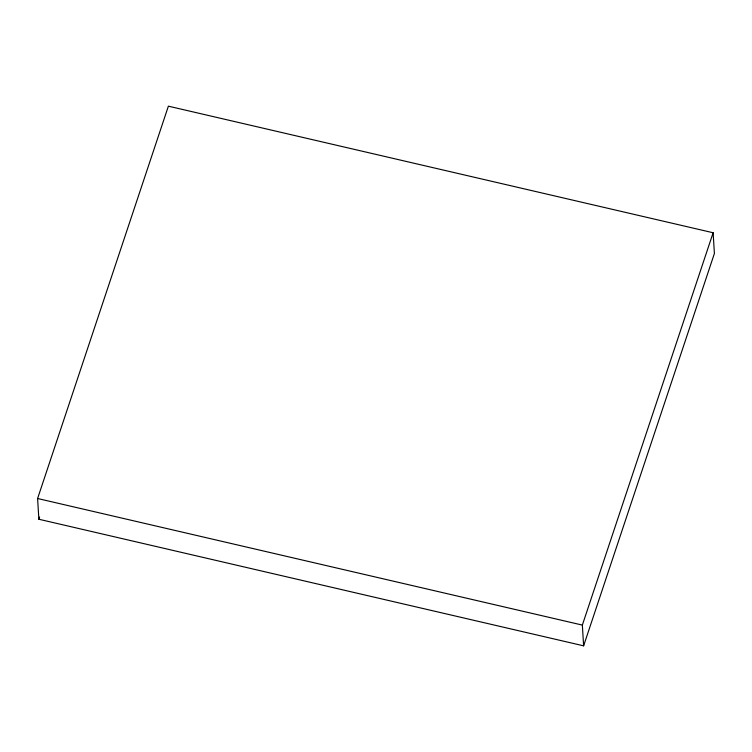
<?xml version="1.0" encoding="UTF-8"?>
<svg xmlns="http://www.w3.org/2000/svg" width="752" height="752" viewBox="0 0 752 752"><rect width="100%" height="100%" fill="white"/><g stroke="black" fill="none" stroke-linecap="round" stroke-linejoin="round"><path stroke-width="1.13" d="M37.6 498.51L168.382 106.173L713.131 232.753L714.4 253.49L583.618 645.827L38.869 519.247L37.6 498.51L582.349 625.091L583.618 645.827M38.869 519.247L39.612 517.019M582.349 625.091L713.131 232.753"/></g></svg>
